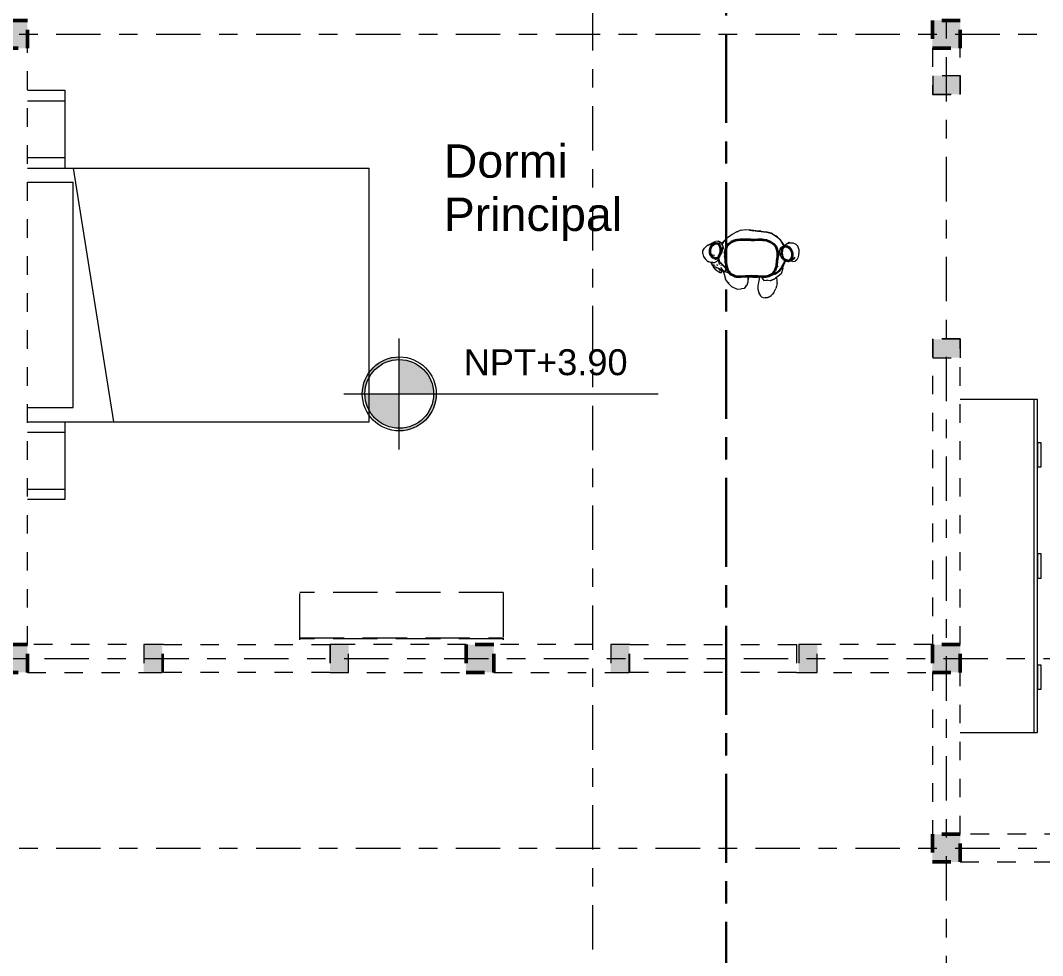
# Model space of a CAD drawing. Header units: millimetres. Extents: x -9559 to 23034, y -7226 to 22400.
# Drawn here: x 326.07 to 331.59, y 39.14 to 44.2 of the extents above; entities that cross this region are included whole.
import ezdxf

# ---------------------------------------------------------------- set-up
doc = ezdxf.new("R2010")
doc.units = ezdxf.units.MM
doc.header["$LTSCALE"] = 0.02
for name, pattern in [('ACAD_ISO02W100', [15, 12, -3]), ('ACAD_ISO08W100', [36, 24, -3, 6, -3]), ('ACAD_ISO10W100', [18, 12, -3, 0, -3]), ('DASHED2', [0.375, 0.25, -0.125])]:
    doc.linetypes.add(name, pattern=pattern)
for name, color, linetype, lineweight in [('A-GENM', 255, 'Continuous', 5), ('A-Mueble cocina 2-proyecciones', 255, 'ACAD_ISO02W100', 9), ('A-Mueble cocina 4- Habitaciones', 9, 'Continuous', 9), ('G-ANNO-DIMS', 252, 'Continuous', 15), ('G-IMPT', 8, 'Continuous', 9), ('G-Linea Corte', 250, 'ACAD_ISO08W100', 30), ('S-GRID', 253, 'ACAD_ISO10W100', 5)]:
    doc.layers.add(name, color=color, linetype=linetype, lineweight=lineweight)
doc.layers.add('IH-PLANO BASE', color=250, linetype='DASHED2', lineweight=5, transparency=0.55)
doc.styles.add('Arial_3', font='arial.ttf', dxfattribs={"height": 0.18})
doc.styles.add('Arial_4', font='arial.ttf', dxfattribs={"height": 0.105})

# ---------------------------------------------------------------- blocks, each defined once
blk = doc.blocks.new('Cama-Estándar - 1372 x 1905 mm - Doble-147504-Nivel 2')
at = {"layer": 'A-Mueble cocina 4- Habitaciones'}
for p, q in [((-0.4145, 0.8493), (-0.4145, -0.9981)), ((-0.3383, 0.8493), (-0.3383, 0.6021)), ((0.8813, 0.8493), (0.8813, 0.6021)), ((0.9575, 0.8493), (0.9575, -0.9981)), ((0.9575, 0.6021), (-0.4145, 0.3842)), ((-0.3383, 0.6021), (0.8813, 0.6021)), ((-0.4145, -0.9981), (0.9575, -0.9981))]:
    blk.add_line(p, q, dxfattribs=at)
blk = doc.blocks.new('Mesa - de noche _1_ - 420 x 260 mm-147562-Nivel 2')
at = {"layer": 'A-Mueble cocina 4- Habitaciones'}
for p, q in [((-0.1538, 0.2024), (-0.1538, 0)), ((0.1538, 0.2024), (0.1538, 0)), ((0.21, 0.2024), (0.21, 0)), ((0.21, 0), (-0.21, 0))]:
    blk.add_line(p, q, dxfattribs=at)
blk = doc.blocks.new('Mesa - de noche _1_ - 420 x 260 mm-V2-Nivel 2')
at = {"layer": 'A-Mueble cocina 4- Habitaciones'}
for p, q in [((-0.21, 0), (-0.21, 0.2024)), ((-0.1538, 0.2024), (-0.1538, 0)), ((0.1538, 0.2024), (0.1538, 0)), ((0.21, 0), (-0.21, 0))]:
    blk.add_line(p, q, dxfattribs=at)
blk = doc.blocks.new('Cómoda - 4 puertas - 1800 x 400 x 400 mm-147548-Nivel 2')
at = {"layer": 'A-Mueble cocina 4- Habitaciones'}
for p, q in [((-1, 0), (-1, -0.418)), ((0.8, -0.418), (0.8, 0)), ((-1, -0.4), (0.8, -0.4)), ((-1, -0.418), (0.8, -0.418)), ((-0.636, -0.418), (-0.766, -0.418)), ((-0.766, -0.418), (-0.766, -0.438)), ((-0.766, -0.418), (-0.766, -0.438)), ((-0.766, -0.438), (-0.636, -0.438)), ((-0.766, -0.438), (-0.636, -0.438)), ((-0.636, -0.438), (-0.636, -0.418)), ((-0.636, -0.438), (-0.636, -0.418)), ((-0.035, -0.418), (-0.165, -0.418)), ((-0.165, -0.418), (-0.165, -0.438)), ((-0.165, -0.418), (-0.165, -0.438)), ((-0.165, -0.438), (-0.035, -0.438)), ((-0.165, -0.438), (-0.035, -0.438)), ((-0.035, -0.438), (-0.035, -0.418)), ((-0.035, -0.438), (-0.035, -0.418)), ((0.566, -0.418), (0.436, -0.418)), ((0.436, -0.418), (0.436, -0.438)), ((0.436, -0.418), (0.436, -0.438)), ((0.436, -0.438), (0.566, -0.438)), ((0.436, -0.438), (0.566, -0.438)), ((0.566, -0.438), (0.566, -0.418)), ((0.566, -0.438), (0.566, -0.418))]:
    blk.add_line(p, q, dxfattribs=at)
blk = doc.blocks.new('Female Figure 2 - 01skin_DXF-324356-Nivel 2')
at = {"layer": 'G-IMPT'}
for p, q in [((0.1914, -0.7645), (0.1913, -0.7652)), ((0.1914, -0.7645), (0.1931, -0.7621)), ((0.1939, -0.7612), (0.1931, -0.7621)), ((0.1939, -0.7612), (0.1962, -0.7611)), ((0.1975, -0.7612), (0.1962, -0.7611)), ((0.1987, -0.762), (0.1975, -0.7612)), ((0.1987, -0.762), (0.1981, -0.7616)), ((0.1998, -0.7624), (0.1981, -0.7616)), ((0.1987, -0.7622), (0.199, -0.7625)), ((-0.2264, -0.8685), (-0.2205, -0.8776)), ((-0.2262, -0.8682), (-0.2242, -0.8712)), ((-0.2258, -0.8692), (-0.2237, -0.873)), ((-0.2183, -0.881), (-0.2242, -0.8712)), ((-0.2237, -0.873), (-0.2201, -0.8787)), ((-0.2183, -0.881), (-0.2205, -0.8776)), ((-0.2199, -0.8707), (-0.2202, -0.8697)), ((-0.2199, -0.8707), (-0.2201, -0.8697)), ((-0.2201, -0.8787), (-0.2163, -0.8846)), ((-0.2085, -0.8842), (-0.2138, -0.8826)), ((-0.2138, -0.8826), (-0.2131, -0.883)), ((-0.2085, -0.8842), (-0.2131, -0.883)), ((-0.2071, -0.8838), (-0.2103, -0.8832)), ((-0.2103, -0.8832), (-0.2089, -0.8835)), ((-0.2042, -0.8842), (-0.2066, -0.8838)), ((-0.1902, -0.8866), (-0.1909, -0.8785)), ((-0.1901, -0.8866), (-0.1909, -0.8785)), ((-0.189, -0.8567), (-0.1847, -0.862)), ((-0.1825, -0.865), (-0.1847, -0.862)), ((-0.1723, -0.8837), (-0.1715, -0.8848)), ((-0.2163, -0.8846), (-0.2116, -0.8943)), ((-0.2116, -0.8943), (-0.2105, -0.8957)), ((-0.2059, -0.9006), (-0.2105, -0.8957)), ((-0.1999, -0.8939), (-0.2067, -0.8911)), ((-0.2067, -0.8911), (-0.2034, -0.8924)), ((-0.2036, -0.9029), (-0.2059, -0.9006)), ((-0.2036, -0.9029), (-0.1993, -0.9046)), ((-0.1998, -0.9057), (-0.2033, -0.9015)), ((-0.2024, -0.9027), (-0.2033, -0.9015)), ((-0.2024, -0.9027), (-0.2014, -0.9046)), ((-0.201, -0.9045), (-0.2023, -0.9033)), ((-0.2023, -0.9033), (-0.1993, -0.9046)), ((-0.2014, -0.9046), (-0.2004, -0.9067)), ((-0.1998, -0.9057), (-0.201, -0.9045)), ((-0.2004, -0.9067), (-0.1998, -0.9078)), ((-0.1999, -0.8939), (-0.1957, -0.893)), ((-0.1999, -0.8939), (-0.1986, -0.8942)), ((-0.1999, -0.8939), (-0.1949, -0.8956)), ((-0.1954, -0.9125), (-0.1998, -0.9078)), ((-0.1986, -0.8942), (-0.1957, -0.893)), ((-0.194, -0.9132), (-0.1954, -0.9125)), ((-0.1949, -0.8956), (-0.1885, -0.8977)), ((-0.194, -0.9132), (-0.1923, -0.9141)), ((-0.1915, -0.8967), (-0.1926, -0.9017)), ((-0.1915, -0.8967), (-0.1926, -0.9017)), ((-0.1897, -0.915), (-0.1923, -0.9141)), ((-0.1858, -0.9171), (-0.1897, -0.915)), ((-0.1885, -0.8977), (-0.1847, -0.8991)), ((-0.1871, -0.9161), (-0.1883, -0.915)), ((-0.1847, -0.9181), (-0.1883, -0.915)), ((-0.1881, -0.8988), (-0.186, -0.8997)), ((-0.1881, -0.8988), (-0.1848, -0.9001)), ((-0.1877, -0.898), (-0.1857, -0.9005)), ((-0.1875, -0.8981), (-0.1857, -0.9005)), ((-0.1873, -0.8982), (-0.1857, -0.9005)), ((-0.1864, -0.9167), (-0.1871, -0.9161)), ((-0.187, -0.8993), (-0.186, -0.8997)), ((-0.1866, -0.9002), (-0.1854, -0.9017)), ((-0.1865, -0.9), (-0.1843, -0.9024)), ((-0.1838, -0.9188), (-0.1864, -0.9167)), ((-0.1858, -0.9008), (-0.1843, -0.9024)), ((-0.1847, -0.9181), (-0.1858, -0.9171)), ((-0.1854, -0.9017), (-0.1857, -0.9005)), ((-0.1848, -0.9001), (-0.1814, -0.9021)), ((-0.1847, -0.8991), (-0.1811, -0.9009)), ((-0.1838, -0.9188), (-0.1831, -0.9192)), ((-0.1831, -0.9192), (-0.1821, -0.9198)), ((-0.1821, -0.9198), (-0.1812, -0.9202)), ((-0.1784, -0.9061), (-0.1814, -0.9021)), ((-0.1814, -0.9021), (-0.1767, -0.9085)), ((-0.1814, -0.9021), (-0.1791, -0.9049)), ((-0.1812, -0.9202), (-0.1804, -0.9206)), ((-0.1811, -0.9009), (-0.1781, -0.9026)), ((-0.1804, -0.9206), (-0.1762, -0.9224)), ((-0.1794, -0.9059), (-0.1768, -0.9076)), ((-0.1794, -0.9059), (-0.1779, -0.907)), ((-0.1767, -0.9085), (-0.1791, -0.9049)), ((-0.1773, -0.9072), (-0.1786, -0.9066)), ((-0.1786, -0.9066), (-0.1768, -0.9076)), ((-0.1784, -0.9061), (-0.1767, -0.9085)), ((-0.1773, -0.916), (-0.1783, -0.9158)), ((-0.1781, -0.9026), (-0.1752, -0.9045)), ((-0.1779, -0.907), (-0.1761, -0.9094)), ((-0.1773, -0.9072), (-0.1752, -0.9082)), ((-0.1773, -0.916), (-0.1762, -0.9165)), ((-0.1767, -0.9085), (-0.1761, -0.9094)), ((-0.1762, -0.9224), (-0.1729, -0.9234)), ((-0.1752, -0.9045), (-0.1722, -0.907)), ((-0.1725, -0.9099), (-0.1752, -0.9082)), ((-0.1707, -0.924), (-0.1729, -0.9234)), ((-0.1725, -0.9099), (-0.1698, -0.912)), ((-0.1722, -0.907), (-0.1691, -0.9088)), ((-0.1698, -0.9238), (-0.1707, -0.924)), ((-0.1698, -0.912), (-0.167, -0.9152)), ((-0.1698, -0.9238), (-0.1687, -0.9232)), ((-0.1691, -0.9088), (-0.1667, -0.9108)), ((-0.1687, -0.9224), (-0.1667, -0.9205)), ((-0.1687, -0.9224), (-0.1681, -0.9214)), ((-0.1687, -0.9232), (-0.1681, -0.9214)), ((-0.1659, -0.9102), (-0.1671, -0.9091)), ((-0.1634, -0.9127), (-0.1671, -0.9091)), ((-0.167, -0.9152), (-0.1666, -0.9179)), ((-0.1648, -0.9117), (-0.1667, -0.9108)), ((-0.1667, -0.9205), (-0.1666, -0.9179)), ((-0.1624, -0.9132), (-0.1659, -0.9102)), ((-0.1649, -0.9112), (-0.1659, -0.9102)), ((-0.1659, -0.9102), (-0.1634, -0.9127)), ((-0.1624, -0.9132), (-0.1649, -0.9112)), ((-0.1613, -0.914), (-0.1649, -0.9112)), ((-0.1649, -0.9112), (-0.1634, -0.9125)), ((-0.1634, -0.9127), (-0.1648, -0.9117)), ((-0.1613, -0.914), (-0.1634, -0.9125)), ((-0.1634, -0.9125), (-0.1619, -0.9139)), ((-0.1634, -0.9125), (-0.16, -0.9146)), ((-0.1624, -0.9132), (-0.1634, -0.9127)), ((-0.1589, -0.9136), (-0.1634, -0.9127)), ((-0.1597, -0.9136), (-0.1634, -0.9127)), ((-0.1624, -0.9132), (-0.1613, -0.914)), ((-0.1619, -0.9139), (-0.16, -0.9159)), ((-0.1613, -0.914), (-0.16, -0.9146)), ((-0.16, -0.9159), (-0.1583, -0.9175)), ((-0.1589, -0.9136), (-0.1597, -0.9136)), ((-0.1583, -0.9175), (-0.1566, -0.9189)), ((-0.155, -0.92), (-0.1566, -0.9189)), ((-0.153, -0.9151), (-0.1555, -0.9179)), ((-0.1555, -0.9179), (-0.1554, -0.9177)), ((-0.1535, -0.9151), (-0.1526, -0.9148)), ((-0.1535, -0.9151), (-0.1526, -0.9148)), ((-0.1484, -0.9211), (-0.1512, -0.9214)), ((-0.1484, -0.9211), (-0.1507, -0.9213)), ((-0.1473, -0.9061), (-0.1456, -0.9077)), ((-0.1447, -0.9201), (-0.1453, -0.9204)), ((-0.1416, -0.9183), (-0.1447, -0.9201))]:
    blk.add_line(p, q, dxfattribs=at)
blk = doc.blocks.new('Female Figure 2 - Female Figure 2-324639-Nivel 2')
at = {"layer": 'A-GENM', "lineweight": 35}
for p, q in [((-0.2107, 0.0547), (-0.2068, 0.061)), ((-0.2068, 0.061), (-0.2034, 0.0658)), ((-0.2034, 0.0658), (-0.1972, 0.0708)), ((-0.1972, 0.0708), (-0.1933, 0.0741)), ((-0.1933, 0.0741), (-0.1898, 0.0754)), ((-0.1898, 0.0754), (-0.1819, 0.0776)), ((-0.1817, 0.0775), (-0.1721, 0.0761)), ((-0.1721, 0.0761), (-0.17, 0.0748)), ((-0.17, 0.0748), (-0.1644, 0.0665)), ((-0.1644, 0.0665), (-0.1625, 0.065)), ((-0.1625, 0.065), (-0.162, 0.0639)), ((-0.162, 0.0639), (-0.1618, 0.0602)), ((-0.1618, 0.0602), (-0.1585, 0.0491)), ((-0.1276, 0.0495), (-0.1238, 0.0603)), ((-0.1238, 0.0603), (-0.1154, 0.0723)), ((-0.1154, 0.0723), (-0.1142, 0.0739)), ((-0.1142, 0.0739), (-0.1129, 0.0747)), ((-0.1129, 0.0747), (-0.1071, 0.0793)), ((-0.1071, 0.0793), (-0.0992, 0.085)), ((-0.0992, 0.085), (-0.0829, 0.0913)), ((-0.0829, 0.0913), (-0.0774, 0.0939)), ((-0.0774, 0.0939), (-0.0694, 0.0952)), ((-0.0694, 0.0952), (-0.0517, 0.0976)), ((-0.0517, 0.0976), (-0.0367, 0.0969)), ((-0.0367, 0.0969), (-0.0274, 0.0968)), ((-0.0274, 0.0968), (-0.0185, 0.0977)), ((-0.0185, 0.0977), (-0.006, 0.097)), ((-0.006, 0.097), (0.0061, 0.0965)), ((0.0061, 0.0965), (0.0095, 0.0953)), ((0.0095, 0.0953), (0.0132, 0.0956)), ((0.0132, 0.0956), (0.0258, 0.0955)), ((0.0258, 0.0955), (0.0428, 0.0969)), ((0.0428, 0.0969), (0.0452, 0.0971)), ((0.0452, 0.0971), (0.0477, 0.0971)), ((0.0477, 0.0971), (0.0677, 0.097)), ((0.0677, 0.097), (0.0712, 0.0963)), ((0.0712, 0.0963), (0.0893, 0.0931)), ((0.0893, 0.0931), (0.0914, 0.0929)), ((0.0914, 0.0929), (0.0943, 0.0918)), ((0.0943, 0.0918), (0.1124, 0.0844)), ((0.1124, 0.0844), (0.1223, 0.0771)), ((0.1223, 0.0771), (0.1296, 0.0728)), ((0.1296, 0.0728), (0.1363, 0.0637)), ((0.1363, 0.0637), (0.1404, 0.0588)), ((0.1404, 0.0588), (0.1423, 0.0532)), ((0.1783, 0.0534), (0.1819, 0.0556)), ((0.1819, 0.0556), (0.1867, 0.0608)), ((0.1867, 0.0608), (0.1899, 0.0611)), ((0.1899, 0.0611), (0.1983, 0.061)), ((0.1983, 0.061), (0.2093, 0.0555)), ((0.2093, 0.0555), (0.2099, 0.0552)), ((-0.2154, 0.0311), (-0.2152, 0.0381)), ((-0.2142, 0.0255), (-0.2154, 0.0311)), ((-0.2152, 0.0381), (-0.2145, 0.0429)), ((-0.2145, 0.0429), (-0.2127, 0.0477)), ((-0.2136, 0.0206), (-0.2142, 0.0255)), ((-0.2122, 0.0162), (-0.2136, 0.0206)), ((-0.2127, 0.0477), (-0.2107, 0.0547)), ((-0.2102, 0.0121), (-0.2122, 0.0162)), ((-0.208, 0.0097), (-0.2102, 0.0121)), ((-0.2054, 0.0055), (-0.208, 0.0097)), ((-0.2021, 0.0016), (-0.2054, 0.0055)), ((-0.2004, 0.0003), (-0.2021, 0.0016)), ((-0.1988, -0.0003), (-0.2004, 0.0003)), ((-0.168, 0.0053), (-0.1731, -0.0017)), ((-0.1619, 0.0174), (-0.1679, 0.0055)), ((-0.1591, 0.0282), (-0.1619, 0.0174)), ((-0.1585, 0.0326), (-0.1591, 0.0282)), ((-0.1585, 0.0491), (-0.1584, 0.0384)), ((-0.1584, 0.0384), (-0.1585, 0.0326)), ((-0.1327, 0.0082), (-0.1324, 0.0134)), ((-0.1324, 0.0029), (-0.1327, 0.0082)), ((-0.1326, 0.0285), (-0.1306, 0.0403)), ((-0.1324, 0.0134), (-0.1326, 0.0285)), ((-0.1302, -0.0165), (-0.1324, 0.0029)), ((-0.1306, 0.0403), (-0.1292, 0.0455)), ((-0.1292, 0.0455), (-0.1276, 0.0495)), ((0.1423, 0.0532), (0.1463, 0.0424)), ((0.1463, 0.0424), (0.1488, 0.0292)), ((0.149, 0.0041), (0.148, -0.0066)), ((0.1488, 0.0292), (0.1495, 0.0243)), ((0.1495, 0.0243), (0.149, 0.0176)), ((0.149, 0.0176), (0.149, 0.0041)), ((0.1733, 0.0251), (0.1734, 0.0267)), ((0.1737, 0.0234), (0.1733, 0.0251)), ((0.1734, 0.0267), (0.1742, 0.04)), ((0.1746, 0.0111), (0.1737, 0.0234)), ((0.1742, 0.04), (0.1766, 0.0507)), ((0.1759, 0.0035), (0.1746, 0.0111)), ((0.1779, -0.0009), (0.1759, 0.0035)), ((0.1766, 0.0507), (0.1783, 0.0534)), ((0.2099, 0.0552), (0.2103, 0.0548)), ((0.2103, 0.0548), (0.2136, 0.0514)), ((0.2136, 0.0514), (0.2194, 0.0453)), ((0.2194, 0.0453), (0.2248, 0.0355)), ((0.2271, 0.0015), (0.2246, -0.0044)), ((0.2248, 0.0355), (0.2258, 0.0336)), ((0.2258, 0.0336), (0.2262, 0.0316)), ((0.2262, 0.0316), (0.2289, 0.0222)), ((0.2286, 0.0087), (0.2271, 0.0015)), ((0.2293, 0.0112), (0.2286, 0.0087)), ((0.2289, 0.0222), (0.2294, 0.014)), ((0.2294, 0.014), (0.2293, 0.0112)), ((-0.1952, -0.0035), (-0.1988, -0.0003)), ((-0.193, -0.0044), (-0.1952, -0.0035)), ((-0.188, -0.006), (-0.193, -0.0044)), ((-0.1874, -0.0064), (-0.188, -0.006)), ((-0.1863, -0.0065), (-0.1874, -0.0064)), ((-0.1795, -0.0062), (-0.1863, -0.0065)), ((-0.1747, -0.0034), (-0.1795, -0.0062)), ((-0.1731, -0.0017), (-0.1747, -0.0034)), ((-0.1291, -0.0246), (-0.1302, -0.0165)), ((-0.1267, -0.0378), (-0.1291, -0.0246)), ((-0.1258, -0.0433), (-0.1267, -0.0378)), ((-0.1234, -0.0537), (-0.1258, -0.0433)), ((-0.1191, -0.0691), (-0.1234, -0.0537)), ((0.1436, -0.0457), (0.1358, -0.0706)), ((0.1439, -0.0446), (0.1436, -0.0457)), ((0.144, -0.044), (0.1439, -0.0446)), ((0.1441, -0.0429), (0.144, -0.044)), ((0.1466, -0.0201), (0.1441, -0.0429)), ((0.148, -0.0066), (0.1466, -0.0201)), ((0.1822, -0.006), (0.1779, -0.0009)), ((0.1861, -0.0103), (0.1822, -0.006)), ((0.1898, -0.0118), (0.1861, -0.0103)), ((0.1998, -0.0175), (0.1898, -0.0118)), ((0.2028, -0.0181), (0.1998, -0.0175)), ((0.2081, -0.0195), (0.2028, -0.0181)), ((0.2098, -0.02), (0.2081, -0.0195)), ((0.2113, -0.02), (0.2098, -0.02)), ((0.2129, -0.0194), (0.2113, -0.02)), ((0.2133, -0.0175), (0.2129, -0.0194)), ((0.2151, -0.0169), (0.2133, -0.0175)), ((0.2167, -0.0157), (0.2151, -0.0169)), ((0.2186, -0.0127), (0.2167, -0.0157)), ((0.2216, -0.0084), (0.2186, -0.0127)), ((0.2232, -0.0067), (0.2216, -0.0084)), ((0.2246, -0.0044), (0.2232, -0.0067)), ((-0.1144, -0.0754), (-0.1191, -0.0691)), ((-0.1047, -0.0907), (-0.1144, -0.0754)), ((-0.0817, -0.1017), (-0.1047, -0.0907)), ((-0.0789, -0.1032), (-0.0817, -0.1017)), ((-0.0752, -0.1037), (-0.0789, -0.1032)), ((-0.0474, -0.105), (-0.0752, -0.1037)), ((-0.0236, -0.1029), (-0.0474, -0.105)), ((-0.017, -0.103), (-0.0236, -0.1029)), ((-0.0101, -0.1027), (-0.017, -0.103)), ((0.0098, -0.1015), (-0.0101, -0.1027)), ((0.0283, -0.1027), (0.0098, -0.1015)), ((0.0355, -0.1029), (0.0283, -0.1027)), ((0.0429, -0.103), (0.0355, -0.1029)), ((0.0637, -0.1049), (0.0429, -0.103)), ((0.0867, -0.1041), (0.0637, -0.1049)), ((0.0938, -0.1031), (0.0867, -0.1041)), ((0.1001, -0.1001), (0.0938, -0.1031)), ((0.1194, -0.0921), (0.1001, -0.1001)), ((0.1286, -0.0795), (0.1194, -0.0921)), ((0.1358, -0.0706), (0.1286, -0.0795))]:
    blk.add_line(p, q, dxfattribs=at)
at = {"layer": 'G-IMPT'}
for p, q in [((-0.1151, 0.1122), (-0.1321, 0.0973)), ((-0.1151, 0.1122), (-0.0954, 0.1258)), ((-0.0954, 0.1258), (-0.0905, 0.1284)), ((-0.0703, 0.1385), (-0.0905, 0.1284)), ((-0.0464, 0.1475), (-0.0703, 0.1385)), ((-0.0692, 0.1393), (-0.0676, 0.1395)), ((-0.0464, 0.1475), (-0.0229, 0.1519)), ((-0.0229, 0.1519), (-0.0012, 0.1493)), ((0.0212, 0.1455), (-0.0017, 0.1486)), ((-0.0017, 0.1486), (0.0217, 0.1444)), ((0.0217, 0.1444), (-0.0012, 0.1493)), ((0.0429, 0.143), (0.0212, 0.1455)), ((0.0417, 0.1415), (0.0274, 0.1429)), ((0.0436, 0.142), (0.0304, 0.1429)), ((0.061, 0.1405), (0.0417, 0.1415)), ((0.0607, 0.1419), (0.0429, 0.143)), ((0.0436, 0.142), (0.0623, 0.1413)), ((0.0607, 0.1419), (0.0861, 0.1386)), ((0.061, 0.1405), (0.0903, 0.1365)), ((0.0623, 0.1413), (0.0888, 0.138)), ((0.1144, 0.1311), (0.0861, 0.1386)), ((0.0888, 0.138), (0.1186, 0.1296)), ((0.1237, 0.1266), (0.0903, 0.1365)), ((0.1237, 0.1266), (0.1144, 0.1311)), ((0.1237, 0.1266), (0.1186, 0.1296)), ((0.1186, 0.1296), (0.1495, 0.1103)), ((0.1186, 0.1296), (0.1451, 0.1139)), ((0.1237, 0.1266), (0.1413, 0.1165)), ((0.1495, 0.1103), (0.1413, 0.1165)), ((0.1669, 0.0925), (0.1451, 0.1139)), ((0.1657, 0.0955), (0.1451, 0.1139)), ((0.1495, 0.1103), (0.1451, 0.1139)), ((-0.2311, 0.0642), (-0.246, 0.05)), ((-0.2311, 0.0642), (-0.2154, 0.071)), ((-0.2189, 0.0696), (-0.2311, 0.0642)), ((-0.2311, 0.0642), (-0.2261, 0.0664)), ((-0.2216, 0.0687), (-0.2261, 0.0664)), ((-0.2216, 0.0687), (-0.2191, 0.0701)), ((-0.2191, 0.0701), (-0.2152, 0.0722)), ((-0.2152, 0.0722), (-0.2038, 0.0785)), ((-0.2068, 0.061), (-0.2107, 0.0547)), ((-0.2098, 0.0746), (-0.1909, 0.0844)), ((-0.2098, 0.0746), (-0.2039, 0.0778)), ((-0.2068, 0.061), (-0.2034, 0.0658)), ((-0.1909, 0.0844), (-0.2039, 0.0778)), ((-0.2038, 0.0785), (-0.1979, 0.0812)), ((-0.1972, 0.0708), (-0.2034, 0.0658)), ((-0.1979, 0.0812), (-0.1909, 0.0844)), ((-0.1933, 0.0741), (-0.1972, 0.0708)), ((-0.1898, 0.0754), (-0.1933, 0.0741)), ((-0.1909, 0.0844), (-0.1843, 0.0867)), ((-0.1898, 0.0754), (-0.1819, 0.0776)), ((-0.1703, 0.0876), (-0.1843, 0.0867)), ((-0.1817, 0.0775), (-0.1721, 0.0761)), ((-0.17, 0.0748), (-0.1721, 0.0761)), ((-0.1591, 0.0825), (-0.1703, 0.0876)), ((-0.1703, 0.0876), (-0.1651, 0.0853)), ((-0.1703, 0.0876), (-0.1544, 0.0801)), ((-0.1644, 0.0665), (-0.17, 0.0748)), ((-0.1651, 0.0853), (-0.1544, 0.0801)), ((-0.1625, 0.065), (-0.1644, 0.0665)), ((-0.162, 0.0639), (-0.1625, 0.065)), ((-0.1618, 0.0602), (-0.162, 0.0639)), ((-0.1618, 0.0602), (-0.1585, 0.0491)), ((-0.1591, 0.0825), (-0.1544, 0.0801)), ((-0.1478, 0.0693), (-0.1544, 0.0801)), ((-0.1477, 0.0817), (-0.1523, 0.0766)), ((-0.1504, 0.0734), (-0.1469, 0.0783)), ((-0.1447, 0.0806), (-0.1502, 0.0732)), ((-0.1489, 0.0335), (-0.1456, 0.0555)), ((-0.1459, 0.0636), (-0.1478, 0.0693)), ((-0.1477, 0.0817), (-0.1321, 0.0973)), ((-0.147, 0.0414), (-0.1456, 0.0555)), ((-0.1469, 0.0783), (-0.1297, 0.0969)), ((-0.1459, 0.0636), (-0.1442, 0.0494)), ((-0.1447, 0.0806), (-0.1297, 0.0969)), ((-0.1276, 0.0495), (-0.1238, 0.0603)), ((-0.1154, 0.0723), (-0.1238, 0.0603)), ((-0.1142, 0.0739), (-0.1154, 0.0723)), ((-0.1142, 0.0739), (-0.1129, 0.0747)), ((-0.1071, 0.0793), (-0.1129, 0.0747)), ((-0.0992, 0.085), (-0.1071, 0.0793)), ((-0.0829, 0.0913), (-0.0992, 0.085)), ((-0.0774, 0.0939), (-0.0829, 0.0913)), ((-0.0694, 0.0952), (-0.0774, 0.0939)), ((-0.0517, 0.0976), (-0.0694, 0.0952)), ((-0.0367, 0.0969), (-0.0517, 0.0976)), ((-0.0367, 0.0969), (-0.0274, 0.0968)), ((-0.0274, 0.0968), (-0.0185, 0.0977)), ((-0.006, 0.097), (-0.0185, 0.0977)), ((0.0061, 0.0965), (-0.006, 0.097)), ((0.0095, 0.0953), (0.0061, 0.0965)), ((0.0132, 0.0956), (0.0095, 0.0953)), ((0.0258, 0.0955), (0.0132, 0.0956)), ((0.0428, 0.0969), (0.0258, 0.0955)), ((0.0428, 0.0969), (0.0452, 0.0971)), ((0.0452, 0.0971), (0.0477, 0.0971)), ((0.0677, 0.097), (0.0477, 0.0971)), ((0.0677, 0.097), (0.0712, 0.0963)), ((0.0712, 0.0963), (0.0893, 0.0931)), ((0.0893, 0.0931), (0.0914, 0.0929)), ((0.0914, 0.0929), (0.0943, 0.0918)), ((0.0943, 0.0918), (0.1124, 0.0844)), ((0.1223, 0.0771), (0.1124, 0.0844)), ((0.1296, 0.0728), (0.1223, 0.0771)), ((0.1363, 0.0637), (0.1296, 0.0728)), ((0.1363, 0.0637), (0.1404, 0.0588)), ((0.1423, 0.0532), (0.1404, 0.0588)), ((0.1495, 0.1103), (0.1632, 0.0979)), ((0.1806, 0.0737), (0.1632, 0.0979)), ((0.1635, 0.0447), (0.1706, 0.0554)), ((0.1817, 0.0718), (0.1657, 0.0955)), ((0.1808, 0.0696), (0.1669, 0.0925)), ((0.1824, 0.061), (0.1706, 0.0554)), ((0.1819, 0.0556), (0.1783, 0.0534)), ((0.1854, 0.0617), (0.1806, 0.0737)), ((0.1837, 0.0612), (0.1808, 0.0696)), ((0.1854, 0.0616), (0.1817, 0.0718)), ((0.1819, 0.0556), (0.1867, 0.0608)), ((0.1824, 0.061), (0.185, 0.0613)), ((0.1985, 0.0611), (0.185, 0.0613)), ((0.1882, 0.0637), (0.1865, 0.0612)), ((0.1867, 0.0608), (0.1899, 0.0611)), ((0.2008, 0.0742), (0.1882, 0.0637)), ((0.1983, 0.061), (0.1899, 0.0611)), ((0.2093, 0.0555), (0.1983, 0.061)), ((0.2101, 0.0552), (0.1985, 0.0611)), ((0.2008, 0.0742), (0.2161, 0.0793)), ((0.2093, 0.0555), (0.2099, 0.0552)), ((0.2161, 0.0793), (0.2326, 0.0787)), ((0.2326, 0.0787), (0.2479, 0.0722)), ((0.2479, 0.0722), (0.2591, 0.0604)), ((0.2643, 0.0449), (0.2591, 0.0604)), ((-0.2546, 0.0199), (-0.2535, 0.0353)), ((-0.2546, 0.0199), (-0.2502, 0.0057)), ((-0.2535, 0.0353), (-0.246, 0.05)), ((-0.2502, 0.0057), (-0.242, -0.0067)), ((-0.2156, 0.0321), (-0.2152, 0.0436)), ((-0.2154, 0.0311), (-0.2156, 0.0321)), ((-0.2154, 0.0325), (-0.2152, 0.0436)), ((-0.2154, 0.0311), (-0.2152, 0.0381)), ((-0.2154, 0.0311), (-0.2142, 0.0255)), ((-0.2152, 0.0381), (-0.2145, 0.0429)), ((-0.2127, 0.0477), (-0.2145, 0.0429)), ((-0.2142, 0.0255), (-0.2136, 0.0206)), ((-0.2122, 0.0162), (-0.2136, 0.0206)), ((-0.2107, 0.0547), (-0.2127, 0.0477)), ((-0.2122, 0.0162), (-0.2102, 0.0121)), ((-0.2102, 0.0121), (-0.208, 0.0097)), ((-0.208, 0.0097), (-0.2054, 0.0055)), ((-0.2065, 0.0166), (-0.2002, 0.0123)), ((-0.2021, 0.0016), (-0.2054, 0.0055)), ((-0.2004, 0.0003), (-0.2021, 0.0016)), ((-0.2004, 0.0003), (-0.1988, -0.0003)), ((-0.1931, 0.01), (-0.2002, 0.0123)), ((-0.1931, 0.01), (-0.1947, 0.0104)), ((-0.1913, 0.0101), (-0.1931, 0.01)), ((-0.1731, -0.0017), (-0.168, 0.0053)), ((-0.1692, -0.0097), (-0.1647, 0.002)), ((-0.1515, 0.0287), (-0.1686, 0.0068)), ((-0.1592, 0.018), (-0.1686, 0.0068)), ((-0.1577, 0.0187), (-0.1679, 0.0054)), ((-0.1619, 0.0174), (-0.1679, 0.0055)), ((-0.1636, 0.0159), (-0.1679, 0.0054)), ((-0.1648, 0.0095), (-0.1647, 0.002)), ((-0.1619, 0.0174), (-0.1591, 0.0282)), ((-0.1515, 0.0287), (-0.1592, 0.018)), ((-0.1579, 0.0363), (-0.1591, 0.0282)), ((-0.1591, 0.0282), (-0.1585, 0.0326)), ((-0.1585, 0.0491), (-0.1584, 0.0384)), ((-0.1584, 0.0384), (-0.1585, 0.0326)), ((-0.1579, 0.0363), (-0.1582, 0.0353)), ((-0.1515, 0.0287), (-0.1577, 0.0187)), ((-0.1515, 0.0287), (-0.1489, 0.0335)), ((-0.1489, 0.0335), (-0.1442, 0.0494)), ((-0.1489, 0.0335), (-0.147, 0.0414)), ((-0.1324, 0.0134), (-0.1327, 0.0082)), ((-0.1327, 0.0082), (-0.1324, 0.0029)), ((-0.1306, 0.0403), (-0.1326, 0.0285)), ((-0.1324, 0.0134), (-0.1326, 0.0285)), ((-0.1302, -0.0165), (-0.1324, 0.0029)), ((-0.1292, 0.0455), (-0.1306, 0.0403)), ((-0.1276, 0.0495), (-0.1292, 0.0455)), ((0.1463, 0.0424), (0.1423, 0.0532)), ((0.1463, 0.0424), (0.1488, 0.0292)), ((0.149, 0.0041), (0.148, -0.0066)), ((0.1488, 0.0292), (0.1495, 0.0243)), ((0.149, 0.0176), (0.1495, 0.0243)), ((0.149, 0.0041), (0.149, 0.0176)), ((0.1608, 0.0318), (0.1635, 0.0447)), ((0.1615, 0.0186), (0.1608, 0.0318)), ((0.1655, 0.0066), (0.1615, 0.0186)), ((0.1655, 0.0066), (0.1729, -0.004)), ((0.1734, 0.0267), (0.1733, 0.0251)), ((0.1733, 0.0251), (0.1737, 0.0234)), ((0.1742, 0.04), (0.1734, 0.0267)), ((0.1737, 0.0234), (0.1746, 0.0111)), ((0.1766, 0.0507), (0.1742, 0.04)), ((0.1746, 0.0111), (0.1759, 0.0035)), ((0.1759, 0.0035), (0.1779, -0.0009)), ((0.1783, 0.0534), (0.1766, 0.0507)), ((0.2099, 0.0552), (0.2103, 0.0548)), ((0.2101, 0.0552), (0.2122, 0.0535)), ((0.2136, 0.0514), (0.2103, 0.0548)), ((0.2176, 0.0487), (0.2122, 0.0535)), ((0.2194, 0.0453), (0.2136, 0.0514)), ((0.2176, 0.0487), (0.216, 0.0494)), ((0.2194, 0.0453), (0.2248, 0.0355)), ((0.2246, -0.0044), (0.2271, 0.0015)), ((0.2258, 0.0336), (0.2248, 0.0355)), ((0.2258, 0.0336), (0.2262, 0.0316)), ((0.2262, 0.0316), (0.2289, 0.0222)), ((0.2286, 0.0087), (0.2271, 0.0015)), ((0.2286, 0.0087), (0.2293, 0.0112)), ((0.2294, 0.014), (0.2289, 0.0222)), ((0.2293, 0.0112), (0.2294, 0.014)), ((0.2357, -0.0056), (0.2428, 0.0013)), ((0.2428, 0.0013), (0.2396, -0.0033)), ((0.2638, 0.013), (0.2598, -0.001)), ((0.2653, 0.0286), (0.2638, 0.013)), ((0.2643, 0.0449), (0.2653, 0.0286)), ((-0.242, -0.0067), (-0.2317, -0.0164)), ((-0.2317, -0.0164), (-0.2398, -0.0087)), ((-0.2308, -0.0179), (-0.2398, -0.0087)), ((-0.2308, -0.0179), (-0.2212, -0.024)), ((-0.2113, -0.0271), (-0.2212, -0.024)), ((-0.2008, -0.0279), (-0.2113, -0.0271)), ((-0.2078, -0.0274), (-0.2046, -0.0281)), ((-0.1978, -0.0282), (-0.2046, -0.0281)), ((-0.2008, -0.0279), (-0.1902, -0.0262)), ((-0.1952, -0.0035), (-0.1988, -0.0003)), ((-0.1959, -0.0272), (-0.1978, -0.0282)), ((-0.1952, -0.0035), (-0.193, -0.0044)), ((-0.193, -0.0044), (-0.188, -0.006)), ((-0.1902, -0.0262), (-0.1807, -0.0215)), ((-0.188, -0.006), (-0.1874, -0.0064)), ((-0.1874, -0.0064), (-0.1863, -0.0065)), ((-0.1863, -0.0065), (-0.1795, -0.0062)), ((-0.1769, -0.0181), (-0.1807, -0.0215)), ((-0.1795, -0.0062), (-0.1747, -0.0034)), ((-0.1692, -0.0097), (-0.1769, -0.0181)), ((-0.1747, -0.0034), (-0.1731, -0.0017)), ((-0.1705, -0.011), (-0.1666, -0.037)), ((-0.1662, -0.0108), (-0.1681, -0.0067)), ((-0.1601, -0.0295), (-0.1677, -0.0057)), ((-0.1661, -0.0108), (-0.1677, -0.0075)), ((-0.1601, -0.0295), (-0.1283, -0.0616)), ((-0.1444, -0.0699), (-0.157, -0.0535)), ((-0.1546, -0.0308), (-0.156, -0.0266)), ((-0.1559, -0.0322), (-0.1553, -0.0331)), ((-0.1546, -0.0308), (-0.1236, -0.0594)), ((-0.1539, -0.0356), (-0.1545, -0.0344)), ((-0.1291, -0.0246), (-0.1302, -0.0165)), ((-0.1267, -0.0378), (-0.1291, -0.0246)), ((-0.1258, -0.0433), (-0.1267, -0.0378)), ((-0.1234, -0.0537), (-0.1258, -0.0433)), ((-0.1234, -0.0537), (-0.1191, -0.0691)), ((0.1358, -0.0706), (0.1436, -0.0457)), ((0.1436, -0.0457), (0.1439, -0.0446)), ((0.1439, -0.0446), (0.144, -0.044)), ((0.144, -0.044), (0.1441, -0.0429)), ((0.1531, -0.0491), (0.144, -0.0533)), ((0.1441, -0.0429), (0.1466, -0.0201)), ((0.148, -0.0066), (0.1466, -0.0201)), ((0.1546, -0.073), (0.171, -0.0534)), ((0.1565, -0.0725), (0.1745, -0.0505)), ((0.1615, -0.0725), (0.1807, -0.0492)), ((0.1652, -0.0639), (0.1808, -0.0342)), ((0.1652, -0.0639), (0.1743, -0.0481)), ((0.1841, -0.0127), (0.1729, -0.004)), ((0.1743, -0.052), (0.1834, -0.0317)), ((0.1745, -0.0505), (0.1841, -0.0291)), ((0.1761, -0.0447), (0.1808, -0.0342)), ((0.1779, -0.0009), (0.1822, -0.006)), ((0.1779, -0.0594), (0.1807, -0.0492)), ((0.1807, -0.0492), (0.19, -0.0279)), ((0.1861, -0.0103), (0.1822, -0.006)), ((0.1834, -0.0083), (0.1898, -0.0118)), ((0.1834, -0.0083), (0.1861, -0.0103)), ((0.188, -0.0145), (0.1834, -0.0317)), ((0.1841, -0.0127), (0.2081, -0.0195)), ((0.1841, -0.0127), (0.1924, -0.0166)), ((0.1841, -0.0127), (0.199, -0.0171)), ((0.1846, -0.0269), (0.1841, -0.0291)), ((0.1898, -0.0118), (0.1861, -0.0103)), ((0.1898, -0.0118), (0.1998, -0.0175)), ((0.192, -0.0164), (0.19, -0.0279)), ((0.199, -0.0171), (0.1924, -0.0166)), ((0.1924, -0.0166), (0.2019, -0.0184)), ((0.1924, -0.0166), (0.1978, -0.0173)), ((0.2098, -0.02), (0.1978, -0.0173)), ((0.199, -0.0171), (0.1998, -0.0175)), ((0.2028, -0.0181), (0.1998, -0.0175)), ((0.2019, -0.0184), (0.2106, -0.0179)), ((0.2081, -0.0195), (0.2028, -0.0181)), ((0.2079, -0.0177), (0.214, -0.0158)), ((0.2098, -0.02), (0.2081, -0.0195)), ((0.2098, -0.02), (0.2113, -0.02)), ((0.2106, -0.0179), (0.214, -0.0158)), ((0.2113, -0.02), (0.2129, -0.0194)), ((0.2133, -0.0175), (0.2129, -0.0194)), ((0.2133, -0.0175), (0.2151, -0.0169)), ((0.2136, -0.0192), (0.2218, -0.0182)), ((0.2151, -0.0169), (0.2167, -0.0157)), ((0.2184, -0.0201), (0.216, -0.019)), ((0.219, -0.0122), (0.2167, -0.0157)), ((0.2167, -0.0157), (0.2186, -0.0127)), ((0.2326, -0.0222), (0.2184, -0.0201)), ((0.2216, -0.0084), (0.2186, -0.0127)), ((0.2232, -0.0067), (0.2216, -0.0084)), ((0.2291, -0.0146), (0.2218, -0.0182)), ((0.2232, -0.0067), (0.2246, -0.0044)), ((0.2352, -0.0087), (0.2291, -0.0146)), ((0.2326, -0.0222), (0.2442, -0.0196)), ((0.2396, -0.0033), (0.2352, -0.0087)), ((0.2532, -0.0123), (0.2442, -0.0196)), ((0.2598, -0.001), (0.2532, -0.0123)), ((-0.1147, -0.085), (-0.1444, -0.0699)), ((-0.138, -0.0909), (-0.1413, -0.0774)), ((-0.138, -0.0909), (-0.1319, -0.1167)), ((-0.1283, -0.0616), (-0.1204, -0.0662)), ((-0.1236, -0.0594), (-0.1214, -0.0607)), ((-0.1191, -0.0691), (-0.1144, -0.0754)), ((-0.1069, -0.0872), (-0.1147, -0.085)), ((-0.1144, -0.0754), (-0.1047, -0.0907)), ((-0.1047, -0.0907), (-0.0817, -0.1017)), ((-0.0817, -0.1017), (-0.0789, -0.1032)), ((-0.0789, -0.1032), (-0.0752, -0.1037)), ((-0.0474, -0.105), (-0.0752, -0.1037)), ((-0.0236, -0.1029), (-0.0474, -0.105)), ((-0.0274, -0.1033), (-0.0059, -0.1056)), ((-0.0236, -0.1029), (-0.017, -0.103)), ((-0.017, -0.103), (-0.0101, -0.1027)), ((-0.0104, -0.1029), (0.0192, -0.1047)), ((-0.0101, -0.1027), (0.0098, -0.1015)), ((0.0104, -0.1019), (-0.0101, -0.1027)), ((-0.0084, -0.1194), (-0.0099, -0.1052)), ((-0.0092, -0.1053), (-0.0088, -0.1106)), ((-0.0079, -0.1054), (-0.0084, -0.1194)), ((0.0166, -0.1069), (-0.0059, -0.1056)), ((0.0098, -0.1015), (0.0283, -0.1027)), ((0.0104, -0.1019), (0.0283, -0.1027)), ((0.0166, -0.1069), (0.043, -0.1055)), ((0.0192, -0.1047), (0.0507, -0.1043)), ((0.0283, -0.1027), (0.0355, -0.1029)), ((0.0355, -0.1029), (0.0429, -0.103)), ((0.0429, -0.103), (0.0637, -0.1049)), ((0.0585, -0.1044), (0.043, -0.1055)), ((0.0507, -0.1043), (0.0552, -0.1041)), ((0.0522, -0.1049), (0.0511, -0.112)), ((0.0618, -0.1047), (0.0632, -0.1065)), ((0.0619, -0.1047), (0.0628, -0.1058)), ((0.0713, -0.1124), (0.0632, -0.1065)), ((0.0635, -0.1067), (0.0673, -0.1112)), ((0.0637, -0.1049), (0.0867, -0.1041)), ((0.0645, -0.1067), (0.0713, -0.1124)), ((0.0867, -0.1041), (0.0938, -0.1031)), ((0.0938, -0.1031), (0.1001, -0.1001)), ((0.1194, -0.0921), (0.1001, -0.1001)), ((0.1009, -0.0997), (0.1082, -0.0987)), ((0.136, -0.0902), (0.1082, -0.0987)), ((0.1121, -0.0971), (0.1249, -0.0946)), ((0.1326, -0.0892), (0.1165, -0.0932)), ((0.1286, -0.0795), (0.1194, -0.0921)), ((0.1331, -0.0884), (0.1194, -0.0921)), ((0.1249, -0.0946), (0.1481, -0.0827)), ((0.1286, -0.0795), (0.1358, -0.0706)), ((0.157, -0.0731), (0.1326, -0.0892)), ((0.1331, -0.0884), (0.1565, -0.0725)), ((0.136, -0.0902), (0.1615, -0.0725)), ((0.1598, -0.0947), (0.1395, -0.1125)), ((0.1697, -0.0884), (0.1452, -0.1064)), ((0.1598, -0.0947), (0.1452, -0.1064)), ((0.1464, -0.1094), (0.146, -0.1068)), ((0.1475, -0.125), (0.1464, -0.1094)), ((0.1481, -0.0827), (0.1499, -0.081)), ((0.1499, -0.081), (0.1511, -0.0797)), ((0.157, -0.0731), (0.1606, -0.0686)), ((0.1607, -0.0686), (0.1615, -0.0676)), ((0.1779, -0.0594), (0.1697, -0.0884)), ((-0.1204, -0.1312), (-0.1319, -0.1167)), ((-0.1151, -0.1389), (-0.1204, -0.1312)), ((-0.119, -0.1332), (-0.1162, -0.1406)), ((-0.118, -0.1347), (-0.1162, -0.1406)), ((-0.1178, -0.1352), (-0.1162, -0.1406)), ((-0.1162, -0.1406), (-0.0987, -0.1572)), ((-0.1161, -0.135), (-0.1151, -0.1389)), ((-0.0987, -0.1572), (-0.0692, -0.1715)), ((-0.021, -0.1559), (-0.03, -0.1684)), ((-0.0204, -0.1505), (-0.0235, -0.1592)), ((-0.0235, -0.1592), (-0.0168, -0.1518)), ((-0.0168, -0.1518), (-0.0122, -0.1433)), ((-0.0122, -0.1433), (-0.01, -0.1324)), ((-0.01, -0.1324), (-0.0084, -0.1194)), ((-0.0088, -0.1106), (-0.0084, -0.1194)), ((0.0446, -0.1425), (0.0433, -0.1568)), ((0.0433, -0.1568), (0.044, -0.1711)), ((0.0477, -0.1281), (0.0446, -0.1425)), ((0.0511, -0.112), (0.0477, -0.1281)), ((0.0673, -0.1112), (0.0758, -0.124)), ((0.0758, -0.124), (0.0952, -0.1233)), ((0.1104, -0.126), (0.0896, -0.1226)), ((0.0896, -0.1226), (0.0952, -0.1233)), ((0.1104, -0.126), (0.1171, -0.1229)), ((0.1347, -0.1148), (0.113, -0.1247)), ((0.113, -0.1247), (0.1181, -0.1226)), ((0.1347, -0.1148), (0.1181, -0.1226)), ((0.1216, -0.1208), (0.1347, -0.1148)), ((0.1347, -0.1148), (0.1395, -0.1125)), ((0.1445, -0.1547), (0.1403, -0.1675)), ((0.147, -0.1403), (0.1445, -0.1547)), ((0.147, -0.1403), (0.1475, -0.125)), ((-0.0692, -0.1715), (-0.0469, -0.1703)), ((-0.03, -0.1684), (-0.0469, -0.1703)), ((0.044, -0.1711), (0.0467, -0.1846)), ((0.0467, -0.1846), (0.0511, -0.1964)), ((0.0467, -0.1846), (0.0472, -0.1862)), ((0.0467, -0.1846), (0.0515, -0.1977)), ((0.0472, -0.1862), (0.0515, -0.1977)), ((0.0511, -0.1964), (0.0515, -0.1977)), ((0.0515, -0.1977), (0.0571, -0.2065)), ((0.0571, -0.2065), (0.0637, -0.2122)), ((0.0637, -0.2122), (0.072, -0.2156)), ((0.072, -0.2156), (0.0825, -0.2174)), ((0.0929, -0.2175), (0.0825, -0.2174)), ((0.1016, -0.2149), (0.0929, -0.2175)), ((0.1016, -0.2149), (0.1086, -0.2115)), ((0.1086, -0.2115), (0.1155, -0.2062)), ((0.1222, -0.199), (0.1155, -0.2062)), ((0.1288, -0.1898), (0.1222, -0.199)), ((0.1288, -0.1898), (0.1349, -0.179)), ((0.1349, -0.179), (0.1403, -0.1675))]:
    blk.add_line(p, q, dxfattribs=at)
blk.add_blockref('Female Figure 2 - 01skin_DXF-324356-Nivel 2', (0.0147, 0.8415))
blk = doc.blocks.new('Hormigón-Cuadrado-Pilar - Columna 15x15-644438-Nivel 2')
at = {"layer": 'IH-PLANO BASE'}
blk.add_hatch(color=256, dxfattribs=at).paths.add_polyline_path([(0.075, -0.075), (0.075, 0.075), (-0.075, 0.075), (-0.075, -0.075)])
at = {"layer": 'IH-PLANO BASE', "lineweight": 50}
for p, q in [((0.075, 0.075), (-0.075, 0.075)), ((-0.075, 0.075), (-0.075, -0.075)), ((0.075, -0.075), (0.075, 0.075)), ((-0.075, -0.075), (0.075, -0.075))]:
    blk.add_line(p, q, dxfattribs=at)
blk = doc.blocks.new('Jamba')
at = {"layer": 'IH-PLANO BASE', "transparency": 33554687}
h = blk.add_hatch(color=256, dxfattribs=at)
h.dxf.hatch_style = 1
h.paths.add_polyline_path([(-0.0508, -0.075), (0.0492, -0.075), (0.0492, 0.075), (-0.0508, 0.075)])
at = {"layer": 'IH-PLANO BASE'}
blk.add_lwpolyline([(0.0492, 0.075), (-0.0508, 0.075), (-0.0508, -0.075), (0.0492, -0.075)], close=True, dxfattribs=at)
blk = doc.blocks.new('Cotas de elevación - Cota de elevación - Destino rellenado-10655-Nivel 1')
at = {"transparency": 33554572}
h = blk.add_hatch(color=256, dxfattribs=at)
h.dxf.hatch_style = 1
h.paths.add_polyline_path([(0.002, 0), (0.001859, 0, -0.414214), (0, -0.001859), (0, -0.002, 0.414214)])
h.paths.add_polyline_path([(0, 0.001859), (0, 0.002, 0.414214), (-0.002, 0), (-0.001859, 0, -0.414214)])
h = blk.add_hatch(color=256, dxfattribs=at)
h.dxf.hatch_style = 1
h.paths.add_polyline_path([(0, 0), (-0.001859, 0, 0.414214), (0, -0.001859)])
h.paths.add_polyline_path([(0, 0.001859), (0, 0), (0.001859, 0, 0.414214)])
at = {"layer": 'G-ANNO-DIMS', "lineweight": 20}
h = blk.add_hatch(dxfattribs=at)
h.set_pattern_fill('AR-B88', color=256, scale=0.1)
h.paths.add_polyline_path([(0, 0.001859), (0, 0), (0.001859, 0, 0.414214)])
h.paths.add_polyline_path([(0, 0), (-0.001859, 0, 0.414214), (0, -0.001859)])
h.paths.add_polyline_path([(0.002, 0), (0.001859, 0, -0.414214), (0, -0.001859), (0, -0.002, 0.414214)])
h.paths.add_polyline_path([(0, 0.001859), (0, 0.002, 0.414214), (-0.002, 0), (-0.001859, 0, -0.414214)])
for p, q in [((0, -0.003), (0, 0.003)), ((-0.003, 0), (0.014, 0))]:
    blk.add_line(p, q, dxfattribs=at)
for radius in [0.002, 0.001859]:
    blk.add_circle((0, 0), radius, dxfattribs=at)
blk = doc.blocks.new('HC_Air Conditioner_Indoor Unit_F_MEPcontent_Mitsubishi Electric Corporation_MSZ-AP60-71VG_K__INT-EN - MSZ-AP60VGK-147568-Nivel 1')
at = {"layer": 'A-Mueble cocina 2-proyecciones'}
for p, q in [((-3.92, -5.6305), (-3.92, -5.3852)), ((-2.82, -5.3852), (-3.92, -5.3852)), ((-2.82, -5.3852), (-2.82, -5.6305)), ((-3.92, -5.6367), (-3.92, -5.6305)), ((-3.92, -5.6305), (-2.82, -5.6305)), ((-2.82, -5.6305), (-2.82, -5.6367)), ((-3.92, -5.6422), (-3.92, -5.6367)), ((-2.82, -5.6367), (-3.92, -5.6367)), ((-2.82, -5.6367), (-2.82, -5.6422))]:
    blk.add_line(p, q, dxfattribs=at)

msp = doc.modelspace()

# ---------------------------------------------------------------- linework, layer by layer
at = {"layer": 'G-Linea Corte'}
msp.add_line((329.8809, 45.7268), (329.8809, 37.9277), dxfattribs=at)
at = {"layer": 'IH-PLANO BASE'}
for p, q in [((326.1039, 40.8259), (326.1039, 44.0509)), ((330.9963, 44.0509), (330.9963, 43.8009)), ((331.1463, 43.8009), (331.1463, 44.0509)), ((330.9963, 43.8009), (331.1463, 43.8009)), ((330.9963, 42.4799), (330.9963, 40.8259)), ((331.1463, 42.4799), (330.9963, 42.4799)), ((331.1463, 40.8259), (331.1463, 42.4799)), ((326.8395, 40.8259), (326.1039, 40.8259)), ((326.8395, 40.6759), (326.8395, 40.8259)), ((326.8395, 40.8259), (327.7395, 40.8259)), ((328.4751, 40.8259), (327.7395, 40.8259)), ((327.7395, 40.8259), (327.7395, 40.6759)), ((329.3607, 40.8259), (328.6251, 40.8259)), ((329.3607, 40.6759), (329.3607, 40.8259)), ((329.3607, 40.8259), (330.2607, 40.8259)), ((330.9963, 40.8259), (330.2607, 40.8259)), ((330.2607, 40.8259), (330.2607, 40.6759)), ((326.1039, 40.6759), (326.8395, 40.6759)), ((327.7395, 40.6759), (326.8395, 40.6759)), ((327.7395, 40.6759), (328.4751, 40.6759)), ((328.6251, 40.6759), (329.3607, 40.6759)), ((330.2607, 40.6759), (329.3607, 40.6759)), ((330.2607, 40.6759), (330.9963, 40.6759)), ((330.9963, 40.6759), (330.9963, 39.8009)), ((331.1463, 39.8009), (331.1463, 40.6759)), ((331.7026, 39.8009), (331.1463, 39.8009)), ((331.1463, 39.6509), (331.7026, 39.6509))]:
    msp.add_line(p, q, dxfattribs=at)
at = {"layer": 'S-GRID'}
for p, q in [((331.0713, 59.6626), (331.0713, 37.2645)), ((323.02, 44.1259), (337.5054, 44.1259)), ((323.4963, 40.7509), (337.0038, 40.7509)), ((323.02, 39.7259), (337.5054, 39.7259))]:
    msp.add_line(p, q, dxfattribs=at)

# ---------------------------------------------------------------- block references
at = {"layer": 'IH-PLANO BASE'}
for name, p in [('Hormigón-Cuadrado-Pilar - Columna 15x15-644438-Nivel 2', (326.0289, 44.1259)), ('Hormigón-Cuadrado-Pilar - Columna 15x15-644438-Nivel 2', (331.0713, 44.1259)), ('Female Figure 2 - Female Figure 2-324639-Nivel 2', (330.0093, 42.9191)), ('Hormigón-Cuadrado-Pilar - Columna 15x15-644438-Nivel 2', (326.0289, 40.7509)), ('Jamba', (326.7841, 40.7509)), ('Jamba', (327.7908, 40.7509)), ('Hormigón-Cuadrado-Pilar - Columna 15x15-644438-Nivel 2', (328.5501, 40.7509)), ('Jamba', (329.308, 40.7509)), ('Jamba', (330.3242, 40.7509)), ('Hormigón-Cuadrado-Pilar - Columna 15x15-644438-Nivel 2', (331.0713, 40.7509)), ('Hormigón-Cuadrado-Pilar - Columna 15x15-644438-Nivel 2', (331.0713, 39.7259))]:
    msp.add_blockref(name, p, dxfattribs=at)
for name, p, rotation in [('Jamba', (331.073, 43.8527), 90), ('Mesa - de noche _1_ - 420 x 260 mm-147562-Nivel 2', (326.3063, 43.613), 90), ('Cama-Estándar - 1372 x 1905 mm - Doble-147504-Nivel 2', (326.9532, 42.4455), 89.99999999999984), ('Jamba', (331.073, 42.4279), 90), ('Cómoda - 4 puertas - 1800 x 400 x 400 mm-147548-Nivel 2', (331.1463, 41.3509), 89.99999999999984), ('Mesa - de noche _1_ - 420 x 260 mm-V2-Nivel 2', (326.3063, 41.821), 90)]:
    msp.add_blockref(name, p, dxfattribs=dict(at, rotation=rotation))
at = {"layer": 'IH-PLANO BASE', "xscale": 99.99999999999993, "yscale": 99.99999999999993, "zscale": 99.99999999999993}
msp.add_blockref('Cotas de elevación - Cota de elevación - Destino rellenado-10655-Nivel 1', (328.1142, 42.1817), dxfattribs=at)
at = {"layer": 'IH-PLANO BASE', "linetype": 'Continuous'}
msp.add_blockref('HC_Air Conditioner_Indoor Unit_F_MEPcontent_Mitsubishi Electric Corporation_MSZ-AP60-71VG_K__INT-EN - MSZ-AP60VGK-147568-Nivel 1', (331.4963, 46.4933), dxfattribs=at)

# ---------------------------------------------------------------- texts
at = {"layer": 'IH-PLANO BASE', "insert": (328.3546, 43.5305), "char_height": 0.18, "width": 0.901898, "attachment_point": 1, "style": 'Arial_3', "bg_fill": 3, "box_fill_scale": 1.25, "bg_fill_color": 256, "bg_fill_true_color": 13158600, "bg_fill_transparency": 0}
msp.add_mtext('Dormi ', dxfattribs=at)

# ---------------------------------------------------------------- next in the draw order: texts
at = {"layer": 'IH-PLANO BASE', "insert": (328.3546, 43.2428), "char_height": 0.18, "width": 1.166455, "attachment_point": 1, "style": 'Arial_3', "bg_fill": 3, "box_fill_scale": 1.25, "bg_fill_color": 256, "bg_fill_true_color": 13158600, "bg_fill_transparency": 0}
msp.add_mtext('Principal', dxfattribs=at)
at = {"layer": 'IH-PLANO BASE', "color": 18, "true_color": 0x000000, "insert": (328.4626, 42.4228), "char_height": 0.14, "width": 0.533043, "attachment_point": 1, "line_spacing_factor": 0.941778, "style": 'Arial_4', "bg_fill": 3, "box_fill_scale": 1.25, "bg_fill_color": 256, "bg_fill_true_color": 13158600, "bg_fill_transparency": 0}
msp.add_mtext('NPT+3.90', dxfattribs=at)

# ---------------------------------------------------------------- next in the draw order: linework, layer by layer
at = {"layer": 'S-GRID'}
msp.add_line((329.1593, 59.9376), (329.1593, 37.4462), dxfattribs=at)

doc.saveas('drawing.dxf')
